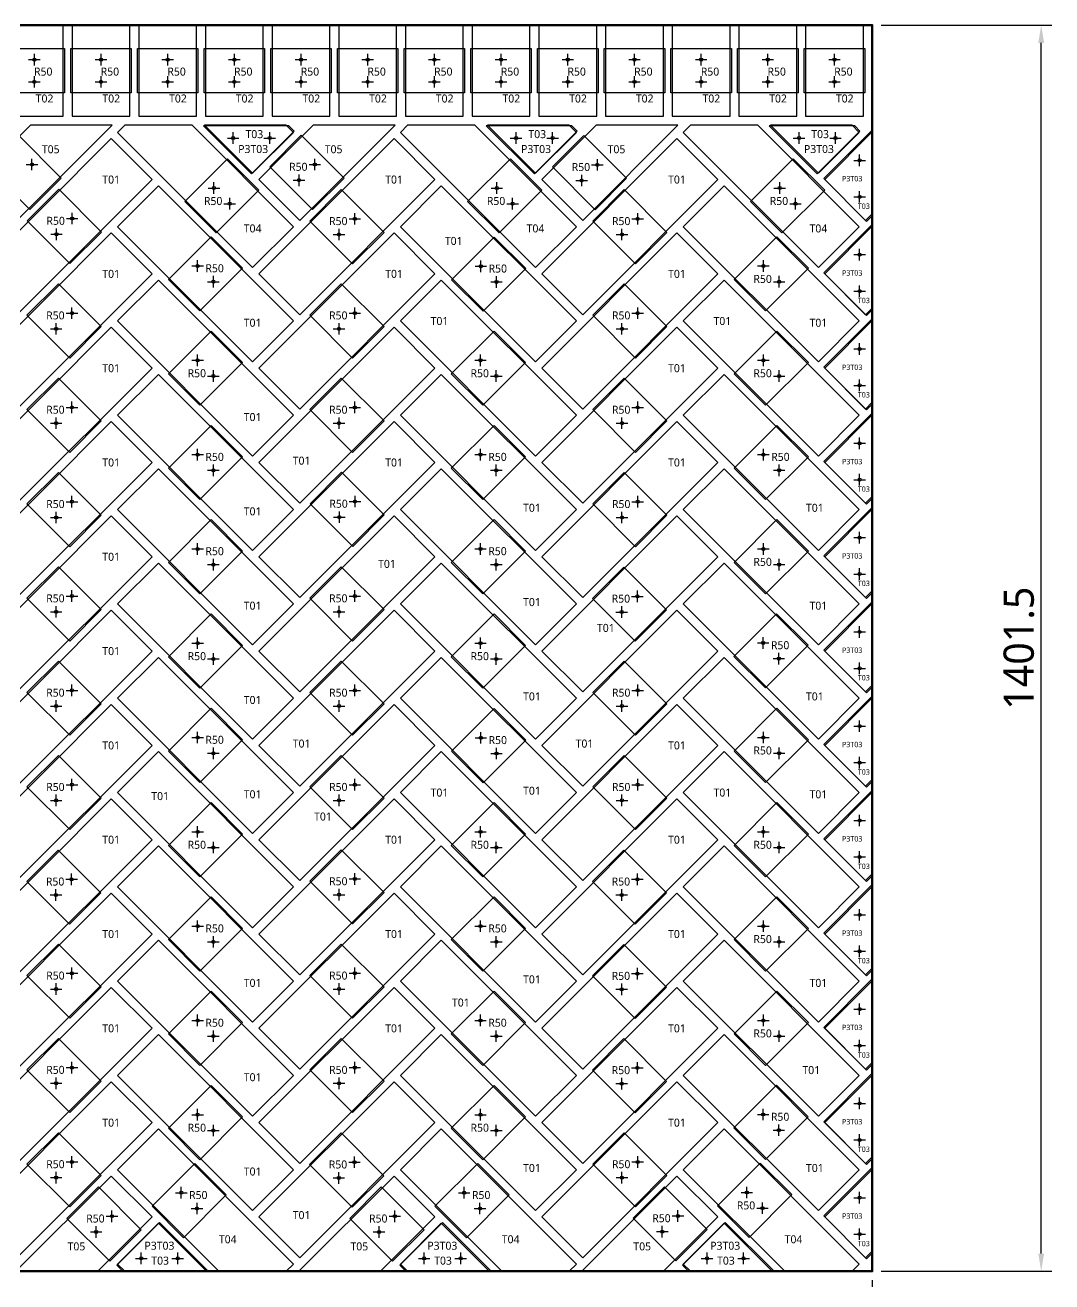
# Model space of a CAD drawing. Header units: millimetres. Extents: x -190 to 7814, y -8114 to 208.
# Drawn here: x 5692 to 6847, y -2967 to -1554 of the extents above; entities that cross this region are included whole.
import ezdxf
from ezdxf.enums import TextEntityAlignment as Align

# ---------------------------------------------------------------- set-up
doc = ezdxf.new("R2010")
doc.units = ezdxf.units.MM
for name, color, linetype in [('BOARD', 7, 'Continuous'), ('DIM', 8, 'Continuous'), ('P3_CLIP_PK_3T03', 34, 'Continuous'), ('P3_CLIP_R50', 3, 'Continuous'), ('P3_HOLE', 1, 'Continuous'), ('P3_SLIP', 7, 'Continuous'), ('P3_TXT_B', 7, 'Continuous')]:
    doc.layers.add(name, color=color, linetype=linetype)
doc.styles.add('CN', font='msyh.ttc')
doc.dimstyles.new('MM', dxfattribs={"dimtxt": 34, "dimasz": 20, "dimexe": 12, "dimexo": 10, "dimgap": 8, "dimtad": 1, "dimdec": 1, "dimdsep": 46, "dimtxsty": 'CN', "dimcen": 2.5, "dimazin": 3, "dimtfac": 1, "dimtmove": 0, "dimatfit": 3})

msp = doc.modelspace()

# ---------------------------------------------------------------- linework, layer by layer
at = {"layer": 'BOARD', "lineweight": 50}
msp.add_lwpolyline([(5145, -2955.5), (6645, -2955.5), (6645, -1554), (5145, -1554)], close=True, dxfattribs=at)
at = {"layer": 'P3_CLIP_PK_3T03'}
for points in [[(5988.79, -1667.28), (5892.63, -1667.28), (5946.69, -1721.34), (5994.77, -1673.26)], [(6306.99, -1667.28), (6210.83, -1667.28), (6264.89, -1721.34), (6312.97, -1673.26)], [(6625.19, -1667.28), (6529.03, -1667.28), (6583.09, -1721.34), (6631.17, -1673.26)], [(6644.5, -1768.68), (6644.5, -1672.52), (6590.44, -1726.58), (6638.52, -1774.66)], [(6644.5, -1874.74), (6644.5, -1778.58), (6590.44, -1832.64), (6638.52, -1880.72)], [(6644.5, -1980.81), (6644.5, -1884.65), (6590.44, -1938.71), (6638.52, -1986.79)], [(6644.5, -2086.88), (6644.5, -1990.72), (6590.44, -2044.78), (6638.52, -2092.86)], [(6644.5, -2192.94), (6644.5, -2096.78), (6590.44, -2150.84), (6638.52, -2198.92)], [(6644.5, -2299.01), (6644.5, -2202.85), (6590.44, -2256.91), (6638.52, -2304.99)], [(6644.5, -2405.07), (6644.5, -2308.91), (6590.44, -2362.97), (6638.52, -2411.05)], [(6644.5, -2511.14), (6644.5, -2414.98), (6590.44, -2469.04), (6638.52, -2517.12)], [(6644.5, -2617.21), (6644.5, -2521.05), (6590.44, -2575.11), (6638.52, -2623.19)], [(6644.5, -2723.27), (6644.5, -2627.11), (6590.44, -2681.17), (6638.52, -2729.25)], [(6644.5, -2829.34), (6644.5, -2733.18), (6590.44, -2787.24), (6638.52, -2835.32)], [(6644.5, -2935.41), (6644.5, -2839.24), (6590.44, -2893.3), (6638.52, -2941.39)], [(5801.21, -2954.72), (5897.37, -2954.72), (5843.31, -2900.66), (5795.23, -2948.74)], [(6119.41, -2954.72), (6215.57, -2954.72), (6161.51, -2900.66), (6113.43, -2948.74)], [(6437.6, -2954.72), (6533.77, -2954.71), (6479.7, -2900.66), (6431.62, -2948.74)]]:
    msp.add_lwpolyline(points, close=True, dxfattribs=at)
at = {"layer": 'P3_CLIP_R50'}
for points in [[(5668.5, -1630.25), (5668.5, -1580.25), (5736.5, -1580.25), (5736.5, -1630.25)], [(5743.5, -1630.25), (5743.5, -1580.25), (5811.5, -1580.25), (5811.5, -1630.25)], [(5818.5, -1630.25), (5818.5, -1580.25), (5886.5, -1580.25), (5886.5, -1630.25)], [(5893.5, -1630.25), (5893.5, -1580.25), (5961.5, -1580.25), (5961.5, -1630.25)], [(5968.5, -1630.25), (5968.5, -1580.25), (6036.5, -1580.25), (6036.5, -1630.25)], [(6043.5, -1630.25), (6043.5, -1580.25), (6111.5, -1580.25), (6111.5, -1630.25)], [(6118.5, -1630.25), (6118.5, -1580.25), (6186.5, -1580.25), (6186.5, -1630.25)], [(6193.5, -1630.25), (6193.5, -1580.25), (6261.5, -1580.25), (6261.5, -1630.25)], [(6268.5, -1630.25), (6268.5, -1580.25), (6336.5, -1580.25), (6336.5, -1630.25)], [(6343.5, -1630.25), (6343.5, -1580.25), (6411.5, -1580.25), (6411.5, -1630.25)], [(6418.5, -1630.25), (6418.5, -1580.25), (6486.5, -1580.25), (6486.5, -1630.25)], [(6493.5, -1630.25), (6493.5, -1580.25), (6561.5, -1580.25), (6561.5, -1630.25)], [(6568.5, -1630.25), (6568.5, -1580.25), (6636.5, -1580.25), (6636.5, -1630.25)], [(5732.65, -1725.94), (5697.29, -1761.3), (5649.21, -1713.22), (5684.56, -1677.86)], [(6050.84, -1725.94), (6015.49, -1761.3), (5967.41, -1713.22), (6002.76, -1677.86)], [(6368.72, -1726.26), (6333.37, -1761.61), (6285.29, -1713.53), (6320.64, -1678.18)], [(5955.09, -1739.64), (5919.73, -1704.29), (5871.65, -1752.37), (5907.01, -1787.73)], [(6273.29, -1739.64), (6237.93, -1704.29), (6189.85, -1752.37), (6225.2, -1787.73)], [(6591.49, -1739.64), (6556.13, -1704.29), (6508.05, -1752.37), (6543.4, -1787.73)], [(5777.94, -1786.72), (5742.58, -1822.07), (5694.5, -1773.99), (5729.85, -1738.63)], [(6095.82, -1787.03), (6060.46, -1822.39), (6012.38, -1774.3), (6047.73, -1738.95)], [(6414.01, -1787.03), (6378.66, -1822.39), (6330.58, -1774.3), (6365.93, -1738.95)], [(5936.72, -1827.34), (5901.36, -1791.98), (5853.28, -1840.07), (5888.64, -1875.42)], [(6255.23, -1827.66), (6219.88, -1792.3), (6171.79, -1840.38), (6207.15, -1875.74)], [(6573.11, -1827.34), (6537.76, -1791.99), (6489.68, -1840.07), (6525.03, -1875.42)], [(5777.62, -1893.1), (5742.27, -1928.46), (5694.18, -1880.37), (5729.54, -1845.02)], [(6095.82, -1893.1), (6060.46, -1928.45), (6012.38, -1880.37), (6047.73, -1845.02)], [(6414.01, -1893.1), (6378.66, -1928.45), (6330.58, -1880.37), (6365.93, -1845.02)], [(5936.72, -1933.4), (5901.36, -1898.05), (5853.28, -1946.13), (5888.64, -1981.49)], [(6254.92, -1933.4), (6219.56, -1898.05), (6171.48, -1946.13), (6206.83, -1981.49)], [(6573.12, -1933.4), (6537.76, -1898.05), (6489.68, -1946.13), (6525.03, -1981.49)], [(5777.62, -1999.17), (5742.27, -2034.52), (5694.18, -1986.44), (5729.54, -1951.08)], [(6095.82, -1999.17), (6060.46, -2034.52), (6012.38, -1986.44), (6047.73, -1951.08)], [(6414.02, -1999.17), (6378.66, -2034.52), (6330.58, -1986.44), (6365.93, -1951.08)], [(5936.72, -2039.47), (5901.36, -2004.12), (5853.28, -2052.2), (5888.64, -2087.55)], [(6254.92, -2039.47), (6219.56, -2004.12), (6171.48, -2052.2), (6206.83, -2087.55)], [(6573.11, -2039.47), (6537.76, -2004.12), (6489.68, -2052.2), (6525.03, -2087.55)], [(5777.62, -2105.23), (5742.26, -2140.59), (5694.18, -2092.5), (5729.54, -2057.15)], [(6096.13, -2104.91), (6060.78, -2140.27), (6012.69, -2092.19), (6048.05, -2056.83)], [(6414.01, -2105.23), (6378.66, -2140.58), (6330.58, -2092.5), (6365.93, -2057.15)], [(5936.72, -2145.54), (5901.36, -2110.18), (5853.28, -2158.27), (5888.64, -2193.62)], [(6254.92, -2145.54), (6219.56, -2110.18), (6171.48, -2158.27), (6206.83, -2193.62)], [(6573.11, -2145.54), (6537.76, -2110.18), (6489.68, -2158.27), (6525.03, -2193.62)], [(5777.62, -2211.3), (5742.27, -2246.65), (5694.18, -2198.57), (5729.54, -2163.22)], [(6095.82, -2211.3), (6060.46, -2246.65), (6012.38, -2198.57), (6047.73, -2163.21)], [(6413.7, -2211.61), (6378.34, -2246.97), (6330.26, -2198.89), (6365.62, -2163.53)], [(5936.72, -2251.6), (5901.36, -2216.25), (5853.28, -2264.33), (5888.64, -2299.69)], [(6254.92, -2251.6), (6219.56, -2216.25), (6171.48, -2264.33), (6206.83, -2299.69)], [(6572.8, -2251.29), (6537.44, -2215.93), (6489.36, -2264.01), (6524.72, -2299.37)], [(5777.62, -2317.36), (5742.27, -2352.72), (5694.18, -2304.64), (5729.54, -2269.28)], [(6095.82, -2317.36), (6060.46, -2352.72), (6012.38, -2304.64), (6047.73, -2269.28)], [(6414.02, -2317.36), (6378.66, -2352.72), (6330.58, -2304.64), (6365.93, -2269.28)], [(5936.72, -2357.67), (5901.36, -2322.31), (5853.28, -2370.4), (5888.64, -2405.75)], [(6255.23, -2357.99), (6219.88, -2322.63), (6171.79, -2370.71), (6207.15, -2406.07)], [(6573.11, -2357.67), (6537.76, -2322.32), (6489.68, -2370.4), (6525.03, -2405.75)], [(5777.62, -2423.43), (5742.27, -2458.79), (5694.18, -2410.7), (5729.54, -2375.35)], [(6095.82, -2423.43), (6060.46, -2458.78), (6012.38, -2410.7), (6047.73, -2375.35)], [(6414.01, -2423.43), (6378.66, -2458.78), (6330.58, -2410.7), (6365.93, -2375.35)], [(5936.72, -2463.73), (5901.36, -2428.38), (5853.28, -2476.46), (5888.64, -2511.82)], [(6254.92, -2463.73), (6219.56, -2428.38), (6171.48, -2476.46), (6206.83, -2511.82)], [(6573.12, -2463.73), (6537.76, -2428.38), (6489.68, -2476.46), (6525.03, -2511.82)], [(5777.31, -2529.81), (5741.95, -2565.17), (5693.87, -2517.09), (5729.22, -2481.73)], [(6095.82, -2529.5), (6060.46, -2564.85), (6012.38, -2516.77), (6047.74, -2481.41)], [(6413.7, -2529.81), (6378.34, -2565.17), (6330.26, -2517.09), (6365.62, -2481.73)], [(5936.72, -2569.8), (5901.36, -2534.45), (5853.28, -2582.53), (5888.64, -2617.88)], [(6254.92, -2569.8), (6219.56, -2534.45), (6171.48, -2582.53), (6206.83, -2617.88)], [(6573.11, -2569.8), (6537.76, -2534.45), (6489.68, -2582.53), (6525.03, -2617.88)], [(5777.62, -2635.56), (5742.27, -2670.92), (5694.18, -2622.83), (5729.54, -2587.48)], [(6095.82, -2635.56), (6060.46, -2670.92), (6012.38, -2622.83), (6047.73, -2587.48)], [(6413.7, -2635.88), (6378.34, -2671.23), (6330.26, -2623.15), (6365.62, -2587.79)], [(5936.72, -2675.87), (5901.36, -2640.51), (5853.28, -2688.6), (5888.64, -2723.95)], [(6254.92, -2675.87), (6219.56, -2640.51), (6171.48, -2688.6), (6206.83, -2723.95)], [(6573.11, -2675.87), (6537.76, -2640.51), (6489.68, -2688.6), (6525.03, -2723.95)], [(5777.62, -2741.63), (5742.27, -2776.98), (5694.18, -2728.9), (5729.54, -2693.55)], [(6095.82, -2741.63), (6060.46, -2776.98), (6012.38, -2728.9), (6047.73, -2693.54)], [(6413.7, -2741.94), (6378.34, -2777.3), (6330.26, -2729.22), (6365.62, -2693.86)], [(5936.72, -2781.93), (5901.36, -2746.58), (5853.28, -2794.66), (5888.64, -2830.02)], [(6254.92, -2781.93), (6219.56, -2746.58), (6171.48, -2794.66), (6206.83, -2830.02)], [(6572.8, -2781.62), (6537.44, -2746.26), (6489.36, -2794.34), (6524.72, -2829.7)], [(5777.62, -2847.7), (5742.27, -2883.05), (5694.18, -2834.97), (5729.54, -2799.61)], [(6095.5, -2848.01), (6060.15, -2883.37), (6012.06, -2835.28), (6047.42, -2799.93)], [(6414.02, -2847.69), (6378.66, -2883.05), (6330.58, -2834.97), (6365.93, -2799.61)], [(5918.35, -2869.63), (5882.99, -2834.27), (5834.91, -2882.36), (5870.27, -2917.71)], [(6236.55, -2869.63), (6201.19, -2834.27), (6153.11, -2882.36), (6188.46, -2917.71)], [(6554.43, -2869.31), (6519.07, -2833.96), (6470.99, -2882.04), (6506.34, -2917.4)], [(5822.59, -2908.78), (5787.24, -2944.14), (5739.16, -2896.06), (5774.51, -2860.7)], [(6140.79, -2908.78), (6105.44, -2944.14), (6057.35, -2896.06), (6092.71, -2860.7)], [(6459.31, -2908.47), (6423.95, -2943.82), (6375.87, -2895.74), (6411.22, -2860.38)]]:
    msp.add_lwpolyline(points, close=True, dxfattribs=at)
at = {"layer": 'P3_HOLE'}
for p, q in [((5696, -1592.75), (5709, -1592.75)), ((5702.5, -1599.25), (5702.5, -1586.25)), ((5771, -1592.75), (5784, -1592.75)), ((5777.5, -1599.25), (5777.5, -1586.25)), ((5846, -1592.75), (5859, -1592.75)), ((5852.5, -1599.25), (5852.5, -1586.25)), ((5921, -1592.75), (5934, -1592.75)), ((5927.5, -1599.25), (5927.5, -1586.25)), ((5996, -1592.75), (6009, -1592.75)), ((6002.5, -1599.25), (6002.5, -1586.25)), ((6071, -1592.75), (6084, -1592.75)), ((6077.5, -1599.25), (6077.5, -1586.25)), ((6146, -1592.75), (6159, -1592.75)), ((6152.5, -1599.25), (6152.5, -1586.25)), ((6221, -1592.75), (6234, -1592.75)), ((6227.5, -1599.25), (6227.5, -1586.25)), ((6296, -1592.75), (6309, -1592.75)), ((6302.5, -1599.25), (6302.5, -1586.25)), ((6371, -1592.75), (6384, -1592.75)), ((6377.5, -1599.25), (6377.5, -1586.25)), ((6446, -1592.75), (6459, -1592.75)), ((6452.5, -1599.25), (6452.5, -1586.25)), ((6521, -1592.75), (6534, -1592.75)), ((6527.5, -1599.25), (6527.5, -1586.25)), ((6596, -1592.75), (6609, -1592.75)), ((6602.5, -1599.25), (6602.5, -1586.25)), ((5702.5, -1624.25), (5702.5, -1611.25)), ((5777.5, -1624.25), (5777.5, -1611.25)), ((5852.5, -1624.25), (5852.5, -1611.25)), ((5927.5, -1624.25), (5927.5, -1611.25)), ((6002.5, -1624.25), (6002.5, -1611.25)), ((6077.5, -1624.25), (6077.5, -1611.25)), ((6152.5, -1624.25), (6152.5, -1611.25)), ((6227.5, -1624.25), (6227.5, -1611.25)), ((6302.5, -1624.25), (6302.5, -1611.25)), ((6377.5, -1624.25), (6377.5, -1611.25)), ((6452.5, -1624.25), (6452.5, -1611.25)), ((6527.5, -1624.25), (6527.5, -1611.25)), ((6602.5, -1624.25), (6602.5, -1611.25)), ((5696, -1617.75), (5709, -1617.75)), ((5771, -1617.75), (5784, -1617.75)), ((5846, -1617.75), (5859, -1617.75)), ((5921, -1617.75), (5934, -1617.75)), ((5996, -1617.75), (6009, -1617.75)), ((6071, -1617.75), (6084, -1617.75)), ((6146, -1617.75), (6159, -1617.75)), ((6221, -1617.75), (6234, -1617.75)), ((6296, -1617.75), (6309, -1617.75)), ((6371, -1617.75), (6384, -1617.75)), ((6446, -1617.75), (6459, -1617.75)), ((6521, -1617.75), (6534, -1617.75)), ((6596, -1617.75), (6609, -1617.75)), ((5919.68, -1681.03), (5932.68, -1681.03)), ((5926.18, -1687.53), (5926.18, -1674.53)), ((5960.69, -1681.03), (5973.69, -1681.03)), ((5967.19, -1687.53), (5967.19, -1674.53)), ((6237.88, -1681.03), (6250.88, -1681.03)), ((6244.38, -1687.53), (6244.38, -1674.53)), ((6278.89, -1681.03), (6291.89, -1681.03)), ((6285.39, -1687.53), (6285.39, -1674.53)), ((6556.08, -1681.03), (6569.08, -1681.03)), ((6562.58, -1687.53), (6562.58, -1674.53)), ((6597.09, -1681.03), (6610.09, -1681.03)), ((6603.59, -1687.53), (6603.59, -1674.53)), ((5699.77, -1717.24), (5699.77, -1704.24)), ((6017.97, -1717.24), (6017.97, -1704.24)), ((6335.84, -1717.56), (6335.84, -1704.56)), ((6624.25, -1706.07), (6637.25, -1706.07)), ((6630.75, -1712.57), (6630.75, -1699.57)), ((5693.27, -1710.74), (5706.27, -1710.74)), ((6000.28, -1734.92), (6000.28, -1721.92)), ((6011.47, -1710.74), (6024.47, -1710.74)), ((6318.17, -1735.23), (6318.17, -1722.23)), ((6329.34, -1711.06), (6342.34, -1711.06)), ((5898.03, -1737.17), (5911.03, -1737.17)), ((5904.53, -1743.67), (5904.53, -1730.67)), ((5993.78, -1728.42), (6006.78, -1728.42)), ((6216.23, -1737.17), (6229.23, -1737.17)), ((6222.73, -1743.67), (6222.73, -1730.67)), ((6311.67, -1728.73), (6324.67, -1728.73)), ((6534.43, -1737.17), (6547.43, -1737.17)), ((6540.93, -1743.67), (6540.93, -1730.67)), ((5922.21, -1761.35), (5922.21, -1748.35)), ((6240.41, -1761.35), (6240.41, -1748.35)), ((6558.61, -1761.35), (6558.61, -1748.35)), ((6624.25, -1747.08), (6637.25, -1747.08)), ((6630.75, -1753.58), (6630.75, -1740.58)), ((5745.06, -1778.01), (5745.06, -1765.01)), ((5915.71, -1754.85), (5928.71, -1754.85)), ((6062.94, -1778.33), (6062.94, -1765.33)), ((6233.91, -1754.85), (6246.91, -1754.85)), ((6381.14, -1778.33), (6381.14, -1765.33)), ((6552.11, -1754.85), (6565.11, -1754.85)), ((5738.56, -1771.51), (5751.56, -1771.51)), ((6056.44, -1771.83), (6069.44, -1771.83)), ((6374.64, -1771.83), (6387.64, -1771.83)), ((5720.88, -1789.19), (5733.88, -1789.19)), ((5727.38, -1795.69), (5727.38, -1782.69)), ((6038.76, -1789.51), (6051.76, -1789.51)), ((6045.26, -1796.01), (6045.26, -1783.01)), ((6356.95, -1789.5), (6369.95, -1789.5)), ((6363.45, -1796), (6363.45, -1783)), ((6630.75, -1818.63), (6630.75, -1805.63)), ((5886.16, -1831.36), (5886.16, -1818.36)), ((6204.67, -1831.68), (6204.67, -1818.68)), ((6522.56, -1831.37), (6522.56, -1818.37)), ((6624.25, -1812.13), (6637.25, -1812.13)), ((5879.66, -1824.86), (5892.66, -1824.86)), ((5903.84, -1849.04), (5903.84, -1836.04)), ((6198.17, -1825.18), (6211.17, -1825.18)), ((6222.35, -1849.36), (6222.35, -1836.36)), ((6516.06, -1824.87), (6529.06, -1824.87)), ((6540.23, -1849.04), (6540.23, -1836.04)), ((5897.34, -1842.54), (5910.34, -1842.54)), ((6215.85, -1842.86), (6228.85, -1842.86)), ((6533.73, -1842.54), (6546.73, -1842.54)), ((6630.75, -1859.64), (6630.75, -1846.64)), ((6624.25, -1853.14), (6637.25, -1853.14)), ((5738.24, -1877.9), (5751.24, -1877.9)), ((5744.74, -1884.4), (5744.74, -1871.4)), ((6056.43, -1877.89), (6069.43, -1877.89)), ((6062.93, -1884.39), (6062.93, -1871.39)), ((6374.63, -1877.9), (6387.63, -1877.9)), ((6381.13, -1884.4), (6381.13, -1871.4)), ((5727.06, -1902.08), (5727.06, -1889.08)), ((6045.26, -1902.08), (6045.26, -1889.08)), ((6363.46, -1902.07), (6363.46, -1889.07)), ((5720.56, -1895.58), (5733.56, -1895.58)), ((6038.76, -1895.58), (6051.76, -1895.58)), ((6356.96, -1895.57), (6369.96, -1895.57)), ((6624.25, -1918.2), (6637.25, -1918.2)), ((6630.75, -1924.7), (6630.75, -1911.7)), ((5879.66, -1930.93), (5892.66, -1930.93)), ((5886.16, -1937.43), (5886.16, -1924.43)), ((6197.86, -1930.93), (6210.86, -1930.93)), ((6204.36, -1937.43), (6204.36, -1924.43)), ((6516.06, -1930.93), (6529.06, -1930.93)), ((6522.56, -1937.43), (6522.56, -1924.43)), ((5897.34, -1948.61), (5910.34, -1948.61)), ((5903.84, -1955.11), (5903.84, -1942.11)), ((6215.54, -1948.61), (6228.54, -1948.61)), ((6222.04, -1955.11), (6222.04, -1942.11)), ((6533.74, -1948.61), (6546.74, -1948.61)), ((6540.24, -1955.11), (6540.24, -1942.11)), ((6624.25, -1959.21), (6637.25, -1959.21)), ((6630.75, -1965.71), (6630.75, -1952.71)), ((5744.74, -1990.46), (5744.74, -1977.46)), ((6062.94, -1990.46), (6062.94, -1977.46)), ((6381.14, -1990.46), (6381.14, -1977.46)), ((5738.24, -1983.96), (5751.24, -1983.96)), ((6056.44, -1983.96), (6069.44, -1983.96)), ((6374.64, -1983.96), (6387.64, -1983.96)), ((5720.56, -2001.64), (5733.56, -2001.64)), ((5727.06, -2008.14), (5727.06, -1995.14)), ((6038.76, -2001.64), (6051.76, -2001.64)), ((6045.26, -2008.14), (6045.26, -1995.14)), ((6356.96, -2001.64), (6369.96, -2001.64)), ((6363.46, -2008.14), (6363.46, -1995.14)), ((6630.75, -2030.77), (6630.75, -2017.77)), ((5886.16, -2043.5), (5886.16, -2030.5)), ((6204.36, -2043.5), (6204.36, -2030.5)), ((6522.56, -2043.5), (6522.56, -2030.5)), ((6624.25, -2024.27), (6637.25, -2024.27)), ((5879.66, -2037), (5892.66, -2037)), ((5903.84, -2061.17), (5903.84, -2048.17)), ((6197.86, -2037), (6210.86, -2037)), ((6222.04, -2061.17), (6222.04, -2048.17)), ((6516.06, -2037), (6529.06, -2037)), ((6540.23, -2061.17), (6540.23, -2048.17)), ((5897.34, -2054.67), (5910.34, -2054.67)), ((6215.54, -2054.67), (6228.54, -2054.67)), ((6533.73, -2054.67), (6546.73, -2054.67)), ((6630.75, -2071.78), (6630.75, -2058.78)), ((6624.25, -2065.28), (6637.25, -2065.28)), ((5738.24, -2090.03), (5751.24, -2090.03)), ((5744.74, -2096.53), (5744.74, -2083.53)), ((6056.75, -2089.71), (6069.75, -2089.71)), ((6063.25, -2096.21), (6063.25, -2083.21)), ((6374.63, -2090.03), (6387.63, -2090.03)), ((6381.13, -2096.53), (6381.13, -2083.53)), ((5727.06, -2114.21), (5727.06, -2101.21)), ((6045.57, -2113.89), (6045.57, -2100.89)), ((6363.46, -2114.2), (6363.46, -2101.2)), ((5720.56, -2107.71), (5733.56, -2107.71)), ((6039.07, -2107.39), (6052.07, -2107.39)), ((6356.96, -2107.7), (6369.96, -2107.7)), ((6624.25, -2130.33), (6637.25, -2130.33)), ((6630.75, -2136.83), (6630.75, -2123.83)), ((5879.66, -2143.06), (5892.66, -2143.06)), ((5886.16, -2149.56), (5886.16, -2136.56)), ((6197.86, -2143.06), (6210.86, -2143.06)), ((6204.36, -2149.56), (6204.36, -2136.56)), ((6516.06, -2143.06), (6529.06, -2143.06)), ((6522.56, -2149.56), (6522.56, -2136.56)), ((5897.34, -2160.74), (5910.34, -2160.74)), ((5903.84, -2167.24), (5903.84, -2154.24)), ((6215.54, -2160.74), (6228.54, -2160.74)), ((6222.04, -2167.24), (6222.04, -2154.24)), ((6533.73, -2160.74), (6546.73, -2160.74)), ((6540.23, -2167.24), (6540.23, -2154.24)), ((6624.25, -2171.34), (6637.25, -2171.34)), ((6630.75, -2177.84), (6630.75, -2164.84)), ((5744.74, -2202.59), (5744.74, -2189.59)), ((6062.94, -2202.59), (6062.94, -2189.59)), ((6380.82, -2202.91), (6380.82, -2189.91)), ((5738.24, -2196.09), (5751.24, -2196.09)), ((6056.44, -2196.09), (6069.44, -2196.09)), ((6374.32, -2196.41), (6387.32, -2196.41)), ((5720.57, -2213.78), (5733.57, -2213.78)), ((5727.07, -2220.28), (5727.07, -2207.28)), ((6038.76, -2213.77), (6051.76, -2213.77)), ((6045.26, -2220.27), (6045.26, -2207.27)), ((6356.64, -2214.09), (6369.64, -2214.09)), ((6363.14, -2220.59), (6363.14, -2207.59)), ((6630.75, -2242.9), (6630.75, -2229.9)), ((5886.16, -2255.63), (5886.16, -2242.63)), ((6204.36, -2255.63), (6204.36, -2242.63)), ((6522.24, -2255.31), (6522.24, -2242.31)), ((6624.25, -2236.4), (6637.25, -2236.4)), ((5879.66, -2249.13), (5892.66, -2249.13)), ((5903.84, -2273.31), (5903.84, -2260.31)), ((6197.86, -2249.13), (6210.86, -2249.13)), ((6222.04, -2273.31), (6222.04, -2260.31)), ((6515.74, -2248.81), (6528.74, -2248.81)), ((6539.92, -2272.99), (6539.92, -2259.99)), ((5897.34, -2266.81), (5910.34, -2266.81)), ((6215.54, -2266.81), (6228.54, -2266.81)), ((6533.42, -2266.49), (6546.42, -2266.49)), ((6630.75, -2283.91), (6630.75, -2270.91)), ((6624.25, -2277.41), (6637.25, -2277.41)), ((5738.24, -2302.16), (5751.24, -2302.16)), ((5744.74, -2308.66), (5744.74, -2295.66)), ((6056.44, -2302.16), (6069.44, -2302.16)), ((6062.94, -2308.66), (6062.94, -2295.66)), ((6374.64, -2302.16), (6387.64, -2302.16)), ((6381.14, -2308.66), (6381.14, -2295.66)), ((5727.06, -2326.34), (5727.06, -2313.34)), ((6045.26, -2326.34), (6045.26, -2313.34)), ((6363.46, -2326.34), (6363.46, -2313.34)), ((5720.56, -2319.84), (5733.56, -2319.84)), ((6038.76, -2319.84), (6051.76, -2319.84)), ((6356.96, -2319.84), (6369.96, -2319.84)), ((6624.25, -2342.46), (6637.25, -2342.46)), ((6630.75, -2348.96), (6630.75, -2335.96)), ((5879.66, -2355.19), (5892.66, -2355.19)), ((5886.16, -2361.69), (5886.16, -2348.69)), ((6198.17, -2355.51), (6211.17, -2355.51)), ((6204.67, -2362.01), (6204.67, -2349.01)), ((6516.06, -2355.2), (6529.06, -2355.2)), ((6522.56, -2361.7), (6522.56, -2348.7)), ((5897.34, -2372.87), (5910.34, -2372.87)), ((5903.84, -2379.37), (5903.84, -2366.37)), ((6215.85, -2373.19), (6228.85, -2373.19)), ((6222.35, -2379.69), (6222.35, -2366.69)), ((6533.73, -2372.87), (6546.73, -2372.87)), ((6540.23, -2379.37), (6540.23, -2366.37)), ((6624.25, -2383.47), (6637.25, -2383.47)), ((6630.75, -2389.97), (6630.75, -2376.97)), ((5744.74, -2414.73), (5744.74, -2401.73)), ((6062.93, -2414.72), (6062.93, -2401.72)), ((6381.13, -2414.73), (6381.13, -2401.73)), ((5738.24, -2408.23), (5751.24, -2408.23)), ((6056.43, -2408.22), (6069.43, -2408.22)), ((6374.63, -2408.23), (6387.63, -2408.23)), ((5720.56, -2425.91), (5733.56, -2425.91)), ((5727.06, -2432.41), (5727.06, -2419.41)), ((6038.76, -2425.91), (6051.76, -2425.91)), ((6045.26, -2432.41), (6045.26, -2419.41)), ((6356.96, -2425.9), (6369.96, -2425.9)), ((6363.46, -2432.4), (6363.46, -2419.4)), ((6630.75, -2455.03), (6630.75, -2442.03)), ((5886.16, -2467.76), (5886.16, -2454.76)), ((6204.36, -2467.76), (6204.36, -2454.76)), ((6522.56, -2467.76), (6522.56, -2454.76)), ((6624.25, -2448.53), (6637.25, -2448.53)), ((5879.66, -2461.26), (5892.66, -2461.26)), ((5903.84, -2485.44), (5903.84, -2472.44)), ((6197.86, -2461.26), (6210.86, -2461.26)), ((6222.04, -2485.44), (6222.04, -2472.44)), ((6516.06, -2461.26), (6529.06, -2461.26)), ((6540.24, -2485.44), (6540.24, -2472.44)), ((5897.34, -2478.94), (5910.34, -2478.94)), ((6215.54, -2478.94), (6228.54, -2478.94)), ((6533.74, -2478.94), (6546.74, -2478.94)), ((6630.75, -2496.04), (6630.75, -2483.04)), ((6624.25, -2489.54), (6637.25, -2489.54)), ((5737.93, -2514.61), (5750.93, -2514.61)), ((5744.43, -2521.11), (5744.43, -2508.11)), ((6056.44, -2514.29), (6069.44, -2514.29)), ((6062.94, -2520.79), (6062.94, -2507.79)), ((6374.32, -2514.61), (6387.32, -2514.61)), ((6380.82, -2521.11), (6380.82, -2508.11)), ((5726.75, -2538.79), (5726.75, -2525.79)), ((6045.26, -2538.47), (6045.26, -2525.47)), ((6363.14, -2538.79), (6363.14, -2525.79)), ((5720.25, -2532.29), (5733.25, -2532.29)), ((6038.76, -2531.97), (6051.76, -2531.97)), ((6356.64, -2532.29), (6369.64, -2532.29)), ((6624.25, -2554.6), (6637.25, -2554.6)), ((6630.75, -2561.1), (6630.75, -2548.1)), ((5879.66, -2567.33), (5892.66, -2567.33)), ((5886.16, -2573.83), (5886.16, -2560.83)), ((6197.86, -2567.33), (6210.86, -2567.33)), ((6204.36, -2573.83), (6204.36, -2560.83)), ((6516.06, -2567.33), (6529.06, -2567.33)), ((6522.56, -2573.83), (6522.56, -2560.83)), ((5897.34, -2585), (5910.34, -2585)), ((5903.84, -2591.5), (5903.84, -2578.5)), ((6215.54, -2585), (6228.54, -2585)), ((6222.04, -2591.5), (6222.04, -2578.5)), ((6533.73, -2585), (6546.73, -2585)), ((6540.23, -2591.5), (6540.23, -2578.5)), ((6624.25, -2595.61), (6637.25, -2595.61)), ((6630.75, -2602.11), (6630.75, -2589.11)), ((5744.74, -2626.86), (5744.74, -2613.86)), ((6062.94, -2626.86), (6062.94, -2613.86)), ((6380.82, -2627.17), (6380.82, -2614.17)), ((5738.24, -2620.36), (5751.24, -2620.36)), ((6056.44, -2620.36), (6069.44, -2620.36)), ((6374.32, -2620.67), (6387.32, -2620.67)), ((5720.56, -2638.04), (5733.56, -2638.04)), ((5727.06, -2644.54), (5727.06, -2631.54)), ((6038.76, -2638.04), (6051.76, -2638.04)), ((6045.26, -2644.54), (6045.26, -2631.54)), ((6356.64, -2638.35), (6369.64, -2638.35)), ((6363.14, -2644.85), (6363.14, -2631.85)), ((6630.75, -2667.16), (6630.75, -2654.16)), ((5886.16, -2679.89), (5886.16, -2666.89)), ((6204.36, -2679.89), (6204.36, -2666.89)), ((6522.56, -2679.89), (6522.56, -2666.89)), ((6624.25, -2660.66), (6637.25, -2660.66)), ((5879.66, -2673.39), (5892.66, -2673.39)), ((5903.84, -2697.57), (5903.84, -2684.57)), ((6197.86, -2673.39), (6210.86, -2673.39)), ((6222.04, -2697.57), (6222.04, -2684.57)), ((6516.06, -2673.39), (6529.06, -2673.39)), ((6540.23, -2697.57), (6540.23, -2684.57)), ((5897.34, -2691.07), (5910.34, -2691.07)), ((6215.54, -2691.07), (6228.54, -2691.07)), ((6533.73, -2691.07), (6546.73, -2691.07)), ((6630.75, -2708.17), (6630.75, -2695.17)), ((6624.25, -2701.67), (6637.25, -2701.67)), ((5738.24, -2726.42), (5751.24, -2726.42)), ((5744.74, -2732.92), (5744.74, -2719.92)), ((6056.44, -2726.42), (6069.44, -2726.42)), ((6062.94, -2732.92), (6062.94, -2719.92)), ((6374.32, -2726.74), (6387.32, -2726.74)), ((6380.82, -2733.24), (6380.82, -2720.24)), ((5727.07, -2750.61), (5727.07, -2737.61)), ((6045.26, -2750.6), (6045.26, -2737.6)), ((6363.14, -2750.92), (6363.14, -2737.92)), ((5720.57, -2744.11), (5733.57, -2744.11)), ((6038.76, -2744.1), (6051.76, -2744.1)), ((6356.64, -2744.42), (6369.64, -2744.42)), ((6624.25, -2766.73), (6637.25, -2766.73)), ((6630.75, -2773.23), (6630.75, -2760.23)), ((5879.66, -2779.46), (5892.66, -2779.46)), ((5886.16, -2785.96), (5886.16, -2772.96)), ((6197.86, -2779.46), (6210.86, -2779.46)), ((6204.36, -2785.96), (6204.36, -2772.96)), ((6515.74, -2779.14), (6528.74, -2779.14)), ((6522.24, -2785.64), (6522.24, -2772.64)), ((5897.34, -2797.14), (5910.34, -2797.14)), ((5903.84, -2803.64), (5903.84, -2790.64)), ((6215.54, -2797.14), (6228.54, -2797.14)), ((6222.04, -2803.64), (6222.04, -2790.64)), ((6533.42, -2796.82), (6546.42, -2796.82)), ((6539.92, -2803.32), (6539.92, -2790.32)), ((6624.25, -2807.74), (6637.25, -2807.74)), ((6630.75, -2814.24), (6630.75, -2801.24)), ((5744.74, -2838.99), (5744.74, -2825.99)), ((6062.62, -2839.31), (6062.62, -2826.31)), ((6381.14, -2838.99), (6381.14, -2825.99)), ((5738.24, -2832.49), (5751.24, -2832.49)), ((6056.12, -2832.81), (6069.12, -2832.81)), ((6374.64, -2832.49), (6387.64, -2832.49)), ((5720.56, -2850.17), (5733.56, -2850.17)), ((5727.06, -2856.67), (5727.06, -2843.67)), ((6038.44, -2850.49), (6051.44, -2850.49)), ((6044.94, -2856.99), (6044.94, -2843.99)), ((6356.96, -2850.17), (6369.96, -2850.17)), ((6363.46, -2856.67), (6363.46, -2843.67)), ((5861.29, -2867.15), (5874.29, -2867.15)), ((5867.79, -2873.65), (5867.79, -2860.65)), ((6179.49, -2867.15), (6192.49, -2867.15)), ((6185.99, -2873.65), (6185.99, -2860.65)), ((6497.37, -2866.84), (6510.37, -2866.84)), ((6503.87, -2873.34), (6503.87, -2860.34)), ((6630.75, -2879.3), (6630.75, -2866.3)), ((5885.47, -2891.33), (5885.47, -2878.33)), ((6203.67, -2891.33), (6203.67, -2878.33)), ((6521.55, -2891.02), (6521.55, -2878.02)), ((6624.25, -2872.8), (6637.25, -2872.8)), ((5783.22, -2893.58), (5796.22, -2893.58)), ((5789.72, -2900.08), (5789.72, -2887.08)), ((5878.97, -2884.83), (5891.97, -2884.83)), ((6101.41, -2893.58), (6114.41, -2893.58)), ((6107.91, -2900.08), (6107.91, -2887.08)), ((6197.17, -2884.83), (6210.17, -2884.83)), ((6419.93, -2893.26), (6432.93, -2893.26)), ((6426.43, -2899.76), (6426.43, -2886.76)), ((6515.05, -2884.52), (6528.05, -2884.52)), ((5765.53, -2911.26), (5778.53, -2911.26)), ((5772.03, -2917.76), (5772.03, -2904.76)), ((6083.73, -2911.26), (6096.73, -2911.26)), ((6090.23, -2917.76), (6090.23, -2904.76)), ((6402.25, -2910.94), (6415.25, -2910.94)), ((6408.75, -2917.44), (6408.75, -2904.44)), ((6630.74, -2920.31), (6630.74, -2907.31)), ((6624.24, -2913.81), (6637.24, -2913.81)), ((5822.81, -2947.47), (5822.81, -2934.47)), ((5863.82, -2947.47), (5863.82, -2934.47)), ((6141.01, -2947.47), (6141.01, -2934.47)), ((6182.02, -2947.47), (6182.02, -2934.47)), ((6459.2, -2947.46), (6459.2, -2934.46)), ((6500.21, -2947.46), (6500.21, -2934.46)), ((5816.31, -2940.97), (5829.31, -2940.97)), ((5857.32, -2940.97), (5870.32, -2940.97)), ((6134.51, -2940.97), (6147.51, -2940.97)), ((6175.52, -2940.97), (6188.52, -2940.97)), ((6452.7, -2940.96), (6465.7, -2940.96)), ((6493.71, -2940.96), (6506.71, -2940.96))]:
    msp.add_line(p, q, dxfattribs=at)
for centre in [(5702.5, -1592.75), (5777.5, -1592.75), (5852.5, -1592.75), (5927.5, -1592.75), (6002.5, -1592.75), (6077.5, -1592.75), (6152.5, -1592.75), (6227.5, -1592.75), (6302.5, -1592.75), (6377.5, -1592.75), (6452.5, -1592.75), (6527.5, -1592.75), (6602.5, -1592.75), (5702.5, -1617.75), (5777.5, -1617.75), (5852.5, -1617.75), (5927.5, -1617.75), (6002.5, -1617.75), (6077.5, -1617.75), (6152.5, -1617.75), (6227.5, -1617.75), (6302.5, -1617.75), (6377.5, -1617.75), (6452.5, -1617.75), (6527.5, -1617.75), (6602.5, -1617.75), (5926.18, -1681.03), (5967.19, -1681.03), (6244.38, -1681.03), (6285.39, -1681.03), (6562.58, -1681.03), (6603.59, -1681.03), (5699.77, -1710.74), (6017.97, -1710.74), (6335.84, -1711.06), (6630.75, -1706.07), (5904.53, -1737.17), (6000.28, -1728.42), (6222.73, -1737.17), (6318.17, -1728.73), (6540.93, -1737.17), (6630.75, -1747.08), (5922.21, -1754.85), (6240.41, -1754.85), (6558.61, -1754.85), (5745.06, -1771.51), (6062.94, -1771.83), (6381.14, -1771.83), (5727.38, -1789.19), (6045.26, -1789.51), (6363.45, -1789.5), (5886.16, -1824.86), (6522.56, -1824.87), (6630.75, -1812.13), (6204.67, -1825.18), (5903.84, -1842.54), (6222.35, -1842.86), (6540.23, -1842.54), (6630.75, -1853.14), (5744.74, -1877.9), (6062.93, -1877.89), (6381.13, -1877.9), (5727.06, -1895.58), (6045.26, -1895.58), (6363.46, -1895.57), (6630.75, -1918.2), (5886.16, -1930.93), (6204.36, -1930.93), (6522.56, -1930.93), (5903.84, -1948.61), (6222.04, -1948.61), (6540.24, -1948.61), (6630.75, -1959.21), (5744.74, -1983.96), (6062.94, -1983.96), (6381.14, -1983.96), (5727.06, -2001.64), (6045.26, -2001.64), (6363.46, -2001.64), (5886.16, -2037), (6204.36, -2037), (6522.56, -2037), (6630.75, -2024.27), (5903.84, -2054.67), (6222.04, -2054.67), (6540.23, -2054.67), (6630.75, -2065.28), (5744.74, -2090.03), (6063.25, -2089.71), (6381.13, -2090.03), (5727.06, -2107.71), (6045.57, -2107.39), (6363.46, -2107.7), (6630.75, -2130.33), (5886.16, -2143.06), (6204.36, -2143.06), (6522.56, -2143.06), (5903.84, -2160.74), (6222.04, -2160.74), (6540.23, -2160.74), (6630.75, -2171.34), (5744.74, -2196.09), (6062.94, -2196.09), (6380.82, -2196.41), (5727.07, -2213.78), (6045.26, -2213.77), (6363.14, -2214.09), (6522.24, -2248.81), (6630.75, -2236.4), (5886.16, -2249.13), (6204.36, -2249.13), (5903.84, -2266.81), (6222.04, -2266.81), (6539.92, -2266.49), (6630.75, -2277.41), (5744.74, -2302.16), (6062.94, -2302.16), (6381.14, -2302.16), (5727.06, -2319.84), (6045.26, -2319.84), (6363.46, -2319.84), (6630.75, -2342.46), (5886.16, -2355.19), (6204.67, -2355.51), (6522.56, -2355.2), (5903.84, -2372.87), (6222.35, -2373.19), (6540.23, -2372.87), (6630.75, -2383.47), (5744.74, -2408.23), (6062.93, -2408.22), (6381.13, -2408.23), (5727.06, -2425.91), (6045.26, -2425.91), (6363.46, -2425.9), (6630.75, -2448.53), (5886.16, -2461.26), (6204.36, -2461.26), (6522.56, -2461.26), (5903.84, -2478.94), (6222.04, -2478.94), (6540.24, -2478.94), (6630.75, -2489.54), (5744.43, -2514.61), (6062.94, -2514.29), (6380.82, -2514.61), (5726.75, -2532.29), (6045.26, -2531.97), (6363.14, -2532.29), (6630.75, -2554.6), (5886.16, -2567.33), (6204.36, -2567.33), (6522.56, -2567.33), (5903.84, -2585), (6222.04, -2585), (6540.23, -2585), (6630.75, -2595.61), (5744.74, -2620.36), (6062.94, -2620.36), (6380.82, -2620.67), (5727.06, -2638.04), (6045.26, -2638.04), (6363.14, -2638.35), (6630.75, -2660.66), (5886.16, -2673.39), (6204.36, -2673.39), (6522.56, -2673.39), (5903.84, -2691.07), (6222.04, -2691.07), (6540.23, -2691.07), (6630.75, -2701.67), (5744.74, -2726.42), (6062.94, -2726.42), (6380.82, -2726.74), (5727.07, -2744.11), (6045.26, -2744.1), (6363.14, -2744.42), (6630.75, -2766.73), (5886.16, -2779.46), (6204.36, -2779.46), (6522.24, -2779.14), (5903.84, -2797.14), (6222.04, -2797.14), (6539.92, -2796.82), (6630.75, -2807.74), (5744.74, -2832.49), (6062.62, -2832.81), (6381.14, -2832.49), (5727.06, -2850.17), (6044.94, -2850.49), (6363.46, -2850.17), (5867.79, -2867.15), (6185.99, -2867.15), (6503.87, -2866.84), (5885.47, -2884.83), (6203.67, -2884.83), (6521.55, -2884.52), (6630.75, -2872.8), (5789.72, -2893.58), (6107.91, -2893.58), (6426.43, -2893.26), (5772.03, -2911.26), (6090.23, -2911.26), (6408.75, -2910.94), (6630.74, -2913.81), (5822.81, -2940.97), (5863.82, -2940.97), (6141.01, -2940.97), (6182.02, -2940.97), (6459.2, -2940.96), (6500.21, -2940.96)]:
    msp.add_circle(centre, 1.75, dxfattribs=at)
at = {"layer": 'P3_SLIP'}
for points in [[(5670, -1656.5), (5735, -1656.5), (5735, -1554), (5670, -1554)], [(5745, -1656.5), (5810, -1656.5), (5810, -1554), (5745, -1554)], [(5820, -1656.5), (5885, -1656.5), (5885, -1554), (5820, -1554)], [(5895, -1656.5), (5960, -1656.5), (5960, -1554), (5895, -1554)], [(5970, -1656.5), (6035, -1656.5), (6035, -1554), (5970, -1554)], [(6045, -1656.5), (6110, -1656.5), (6110, -1554), (6045, -1554)], [(6120, -1656.5), (6185, -1656.5), (6185, -1554), (6120, -1554)], [(6195, -1656.5), (6260, -1656.5), (6260, -1554), (6195, -1554)], [(6270, -1656.5), (6335, -1656.5), (6335, -1554), (6270, -1554)], [(6345, -1656.5), (6410, -1656.5), (6410, -1554), (6345, -1554)], [(6420, -1656.5), (6485, -1656.5), (6485, -1554), (6420, -1554)], [(6495, -1656.5), (6560, -1656.5), (6560, -1554), (6495, -1554)], [(6570, -1656.5), (6635, -1656.5), (6635, -1554), (6570, -1554)], [(5789.97, -1666.5), (5698.04, -1666.5), (5636.91, -1727.64), (5682.87, -1773.6)], [(5993.99, -1780.67), (5879.83, -1666.5), (5804.11, -1666.5), (5796.01, -1674.6), (5948.03, -1826.63)], [(5993.99, -1674.6), (5985.89, -1666.5), (5893.97, -1666.5), (5948.03, -1720.57)], [(6108.16, -1666.5), (6016.24, -1666.5), (5955.1, -1727.64), (6001.07, -1773.6)], [(6312.19, -1780.67), (6198.02, -1666.5), (6122.31, -1666.5), (6114.2, -1674.6), (6266.23, -1826.63)], [(6312.19, -1674.6), (6304.09, -1666.5), (6212.17, -1666.5), (6266.23, -1720.57)], [(6426.36, -1666.5), (6334.44, -1666.5), (6273.3, -1727.64), (6319.26, -1773.6)], [(6630.39, -1780.67), (6516.22, -1666.5), (6440.51, -1666.5), (6432.4, -1674.6), (6584.43, -1826.63)], [(6630.39, -1674.6), (6622.29, -1666.5), (6530.36, -1666.5), (6584.43, -1720.57)], [(5834.9, -1727.64), (5788.93, -1681.67), (5636.91, -1833.7), (5682.87, -1879.66)], [(6153.09, -1727.64), (6107.13, -1681.67), (5955.1, -1833.7), (6001.07, -1879.66)], [(6471.29, -1727.64), (6425.33, -1681.67), (6273.3, -1833.7), (6319.26, -1879.66)], [(6645, -1766.06), (6645, -1674.14), (6591.5, -1727.64), (6637.46, -1773.6)], [(5993.99, -1886.74), (5841.97, -1734.71), (5796.01, -1780.67), (5948.03, -1932.7)], [(6312.19, -1886.74), (6160.17, -1734.71), (6114.2, -1780.67), (6266.23, -1932.7)], [(6630.39, -1886.74), (6478.36, -1734.71), (6432.4, -1780.67), (6584.43, -1932.7)], [(6645, -1872.13), (6645, -1780.2), (6591.5, -1833.7), (6637.46, -1879.66)], [(5834.9, -1833.7), (5788.93, -1787.74), (5636.91, -1939.77), (5682.87, -1985.73)], [(6153.09, -1833.7), (6107.13, -1787.74), (5955.1, -1939.77), (6001.07, -1985.73)], [(6471.29, -1833.7), (6425.33, -1787.74), (6273.3, -1939.77), (6319.26, -1985.73)], [(5993.99, -1992.8), (5841.97, -1840.77), (5796.01, -1886.74), (5948.03, -2038.76)], [(6312.19, -1992.8), (6160.17, -1840.77), (6114.2, -1886.74), (6266.23, -2038.76)], [(6630.39, -1992.8), (6478.36, -1840.77), (6432.4, -1886.74), (6584.43, -2038.76)], [(5834.9, -1939.77), (5788.93, -1893.81), (5636.91, -2045.83), (5682.87, -2091.8)], [(6153.09, -1939.77), (6107.13, -1893.81), (5955.1, -2045.83), (6001.07, -2091.8)], [(6471.29, -1939.77), (6425.33, -1893.81), (6273.3, -2045.83), (6319.26, -2091.8)], [(6645, -1978.19), (6645, -1886.27), (6591.5, -1939.77), (6637.46, -1985.73)], [(5993.99, -2098.87), (5841.97, -1946.84), (5796.01, -1992.8), (5948.03, -2144.83)], [(6312.19, -2098.87), (6160.17, -1946.84), (6114.2, -1992.8), (6266.23, -2144.83)], [(6630.39, -2098.87), (6478.36, -1946.84), (6432.4, -1992.8), (6584.43, -2144.83)], [(6645, -2084.26), (6645, -1992.34), (6591.5, -2045.83), (6637.46, -2091.8)], [(5834.9, -2045.83), (5788.93, -1999.87), (5636.91, -2151.9), (5682.87, -2197.86)], [(6153.09, -2045.83), (6107.13, -1999.87), (5955.1, -2151.9), (6001.07, -2197.86)], [(6471.29, -2045.83), (6425.33, -1999.87), (6273.3, -2151.9), (6319.26, -2197.86)], [(5993.99, -2204.93), (5841.97, -2052.91), (5796.01, -2098.87), (5948.03, -2250.9)], [(6312.19, -2204.93), (6160.17, -2052.91), (6114.2, -2098.87), (6266.23, -2250.9)], [(6630.39, -2204.93), (6478.36, -2052.91), (6432.4, -2098.87), (6584.43, -2250.9)], [(5834.9, -2151.9), (5788.93, -2105.94), (5636.91, -2257.97), (5682.87, -2303.93)], [(6153.09, -2151.9), (6107.13, -2105.94), (5955.1, -2257.97), (6001.07, -2303.93)], [(6471.29, -2151.9), (6425.33, -2105.94), (6273.3, -2257.97), (6319.26, -2303.93)], [(6645, -2190.33), (6645, -2098.4), (6591.5, -2151.9), (6637.46, -2197.86)], [(5993.99, -2311), (5841.97, -2158.97), (5796.01, -2204.93), (5948.03, -2356.96)], [(6312.19, -2311), (6160.17, -2158.97), (6114.2, -2204.93), (6266.23, -2356.96)], [(6630.39, -2311), (6478.36, -2158.97), (6432.4, -2204.93), (6584.43, -2356.96)], [(6645, -2296.39), (6645, -2204.47), (6591.5, -2257.97), (6637.46, -2303.93)], [(5834.9, -2257.97), (5788.93, -2212.01), (5636.91, -2364.03), (5682.87, -2409.99)], [(6153.09, -2257.97), (6107.13, -2212.01), (5955.1, -2364.03), (6001.07, -2409.99)], [(6471.29, -2257.97), (6425.33, -2212.01), (6273.3, -2364.03), (6319.26, -2409.99)], [(5993.99, -2417.07), (5841.97, -2265.04), (5796.01, -2311), (5948.03, -2463.03)], [(6312.19, -2417.07), (6160.17, -2265.04), (6114.2, -2311), (6266.23, -2463.03)], [(6630.39, -2417.07), (6478.36, -2265.04), (6432.4, -2311), (6584.43, -2463.03)], [(6645, -2402.46), (6645, -2310.53), (6591.5, -2364.03), (6637.46, -2409.99)], [(5834.9, -2364.03), (5788.93, -2318.07), (5636.91, -2470.1), (5682.87, -2516.06)], [(6153.09, -2364.03), (6107.13, -2318.07), (5955.1, -2470.1), (6001.07, -2516.06)], [(6471.29, -2364.03), (6425.33, -2318.07), (6273.3, -2470.1), (6319.26, -2516.06)], [(5993.99, -2523.13), (5841.97, -2371.1), (5796.01, -2417.07), (5948.03, -2569.09)], [(6312.19, -2523.13), (6160.17, -2371.1), (6114.2, -2417.07), (6266.23, -2569.09)], [(6630.39, -2523.13), (6478.36, -2371.1), (6432.4, -2417.07), (6584.43, -2569.09)], [(6645, -2508.52), (6645, -2416.6), (6591.5, -2470.1), (6637.46, -2516.06)], [(5834.9, -2470.1), (5788.93, -2424.14), (5636.91, -2576.17), (5682.87, -2622.13)], [(6153.09, -2470.1), (6107.13, -2424.14), (5955.1, -2576.17), (6001.07, -2622.13)], [(6471.29, -2470.1), (6425.33, -2424.14), (6273.3, -2576.17), (6319.26, -2622.13)], [(5993.99, -2629.2), (5841.97, -2477.17), (5796.01, -2523.13), (5948.03, -2675.16)], [(6312.19, -2629.2), (6160.17, -2477.17), (6114.2, -2523.13), (6266.23, -2675.16)], [(6630.39, -2629.2), (6478.36, -2477.17), (6432.4, -2523.13), (6584.43, -2675.16)], [(6645, -2614.59), (6645, -2522.67), (6591.5, -2576.17), (6637.46, -2622.13)], [(5834.9, -2576.17), (5788.93, -2530.2), (5636.91, -2682.23), (5682.87, -2728.19)], [(6153.09, -2576.17), (6107.13, -2530.2), (5955.1, -2682.23), (6001.07, -2728.19)], [(6471.29, -2576.17), (6425.33, -2530.2), (6273.3, -2682.23), (6319.26, -2728.19)], [(5993.99, -2735.26), (5841.97, -2583.24), (5796.01, -2629.2), (5948.03, -2781.23)], [(6312.19, -2735.26), (6160.17, -2583.24), (6114.2, -2629.2), (6266.23, -2781.23)], [(6630.39, -2735.26), (6478.36, -2583.24), (6432.4, -2629.2), (6584.43, -2781.23)], [(6645, -2720.66), (6645, -2628.73), (6591.5, -2682.23), (6637.46, -2728.19)], [(5834.9, -2682.23), (5788.93, -2636.27), (5636.91, -2788.3), (5682.87, -2834.26)], [(6153.09, -2682.23), (6107.13, -2636.27), (5955.1, -2788.3), (6001.07, -2834.26)], [(6471.29, -2682.23), (6425.33, -2636.27), (6273.3, -2788.3), (6319.26, -2834.26)], [(5993.99, -2841.33), (5841.97, -2689.3), (5796.01, -2735.26), (5948.03, -2887.29)], [(6312.19, -2841.33), (6160.17, -2689.3), (6114.2, -2735.26), (6266.23, -2887.29)], [(6630.39, -2841.33), (6478.36, -2689.3), (6432.4, -2735.26), (6584.43, -2887.29)], [(6645, -2826.72), (6645, -2734.8), (6591.5, -2788.3), (6637.46, -2834.26)], [(5834.9, -2788.3), (5788.93, -2742.34), (5636.91, -2894.36), (5682.87, -2940.33)], [(6153.09, -2788.3), (6107.13, -2742.34), (5955.1, -2894.36), (6001.07, -2940.33)], [(6471.29, -2788.3), (6425.33, -2742.34), (6273.3, -2894.36), (6319.26, -2940.33)], [(5985.89, -2955.5), (5993.99, -2947.4), (5841.97, -2795.37), (5796.01, -2841.33), (5910.17, -2955.5)], [(6304.09, -2955.5), (6312.19, -2947.4), (6160.17, -2795.37), (6114.2, -2841.33), (6228.37, -2955.5)], [(6622.29, -2955.5), (6630.39, -2947.4), (6478.36, -2795.37), (6432.4, -2841.33), (6546.57, -2955.5)], [(6645, -2932.79), (6645, -2840.86), (6591.5, -2894.36), (6637.46, -2940.33)], [(5773.76, -2955.5), (5834.9, -2894.36), (5788.93, -2848.4), (5681.84, -2955.5)], [(6091.96, -2955.5), (6153.09, -2894.36), (6107.13, -2848.4), (6000.03, -2955.5)], [(6410.16, -2955.5), (6471.29, -2894.36), (6425.33, -2848.4), (6318.23, -2955.5)], [(5896.03, -2955.5), (5841.97, -2901.43), (5796.01, -2947.4), (5804.11, -2955.5)], [(6214.23, -2955.5), (6160.17, -2901.43), (6114.2, -2947.4), (6122.31, -2955.5)], [(6532.43, -2955.5), (6478.36, -2901.43), (6432.4, -2947.4), (6440.51, -2955.5)]]:
    msp.add_lwpolyline(points, close=True, dxfattribs=at)

# ---------------------------------------------------------------- texts
at = {"layer": 'P3_CLIP_PK_3T03', "style": 'CN'}
for height, p in [(9, (5948.63, -1693.34)), (9, (6266.83, -1693.34)), (9, (6585.03, -1693.34)), (6, (6622.44, -1726.66)), (6, (6622.44, -1832.72)), (6, (6622.44, -1938.79)), (6, (6622.44, -2044.86)), (6, (6622.44, -2150.92)), (6, (6622.44, -2256.99)), (6, (6622.44, -2363.05)), (6, (6622.44, -2469.12)), (6, (6622.44, -2575.19)), (6, (6622.44, -2681.25)), (6, (6622.44, -2787.32)), (6, (6622.44, -2893.39)), (9, (5843.23, -2926.72)), (9, (6161.43, -2926.72)), (9, (6479.62, -2926.72))]:
    msp.add_text('P3T03', height=height, dxfattribs=at).set_placement(p, align=Align.MIDDLE_CENTER)
at = {"layer": 'P3_CLIP_R50', "style": 'CN'}
for p in [(5712.5, -1606.25), (5787.5, -1606.25), (5862.5, -1606.25), (5937.5, -1606.25), (6012.5, -1606.25), (6087.5, -1606.25), (6162.5, -1606.25), (6237.5, -1606.25), (6312.5, -1606.25), (6387.5, -1606.25), (6462.5, -1606.25), (6537.5, -1606.25), (6612.5, -1606.25), (5999.41, -1713.3), (6317.29, -1713.61), (5903.65, -1751.73), (6221.85, -1751.73), (6540.05, -1751.73), (5726.5, -1774.07), (6044.38, -1774.39), (6362.58, -1774.39), (5905.28, -1827.42), (6223.79, -1827.74), (6521.68, -1839.42), (5726.18, -1880.46), (6044.38, -1880.45), (6362.58, -1880.45), (5885.28, -1945.49), (6203.48, -1945.49), (6521.68, -1945.49), (5726.18, -1986.52), (6044.38, -1986.52), (6362.58, -1986.52), (5905.28, -2039.55), (6223.48, -2039.55), (6541.68, -2039.55), (5726.18, -2092.59), (6044.69, -2092.27), (6362.58, -2092.58), (5905.28, -2145.62), (6223.48, -2145.62), (6521.68, -2157.62), (5726.18, -2198.65), (6044.38, -2198.65), (6362.26, -2198.97), (6541.36, -2251.37), (5885.28, -2263.69), (6203.48, -2263.69), (5726.18, -2304.72), (6044.38, -2304.72), (6362.58, -2304.72), (5905.28, -2357.75), (6223.79, -2358.07), (6521.68, -2369.75), (5726.18, -2410.79), (6044.38, -2410.78), (6362.58, -2410.78), (5885.28, -2475.82), (6203.48, -2475.82), (6521.68, -2475.82), (5725.87, -2517.17), (6044.38, -2516.85), (6362.26, -2517.17), (5905.28, -2569.88), (6223.48, -2569.88), (6521.68, -2581.88), (5726.18, -2622.92), (6044.38, -2622.92), (6362.26, -2623.23), (5905.28, -2675.95), (6223.48, -2675.95), (6521.68, -2687.95), (5726.18, -2728.98), (6044.38, -2728.98), (6362.26, -2729.3), (6541.36, -2781.7), (5885.28, -2794.02), (6203.48, -2794.02), (5726.18, -2835.05), (6044.06, -2835.37), (6362.58, -2835.05), (5886.91, -2869.71), (6205.11, -2869.71), (6502.99, -2881.4), (5771.16, -2896.14), (6089.35, -2896.14), (6407.87, -2895.82)]:
    msp.add_text('R50', height=9, dxfattribs=at).set_placement(p, align=Align.MIDDLE_CENTER)
at = {"layer": 'P3_TXT_B', "style": 'CN'}
for s, height, p in [('T02', 9, (5714, -1636.5)), ('T02', 9, (5789, -1636.5)), ('T02', 9, (5864, -1636.5)), ('T02', 9, (5939, -1636.5)), ('T02', 9, (6014, -1636.5)), ('T02', 9, (6089, -1636.5)), ('T02', 9, (6164, -1636.5)), ('T02', 9, (6239, -1636.5)), ('T02', 9, (6314, -1636.5)), ('T02', 9, (6389, -1636.5)), ('T02', 9, (6464, -1636.5)), ('T02', 9, (6539, -1636.5)), ('T02', 9, (6614, -1636.5)), ('T03', 9, (5949.97, -1676.57)), ('T03', 9, (6268.17, -1676.57)), ('T03', 9, (6586.36, -1676.57)), ('T05', 9, (5720.91, -1693.6)), ('T05', 9, (6039.1, -1693.6)), ('T05', 9, (6357.3, -1693.6)), ('T01', 9, (5788.91, -1727.66)), ('T01', 9, (6107.1, -1727.66)), ('T01', 9, (6425.3, -1727.66)), ('T03', 6, (6635.5, -1757.6)), ('T04', 9, (5948.01, -1782.63)), ('T04', 9, (6266.2, -1782.63)), ('T04', 9, (6584.4, -1782.63)), ('T01', 9, (6174.2, -1796.7)), ('T01', 9, (5788.91, -1833.73)), ('T01', 9, (6107.1, -1833.73)), ('T01', 9, (6425.3, -1833.73)), ('T03', 6, (6635.5, -1863.66)), ('T01', 9, (5948.01, -1888.7)), ('T01', 9, (6158.2, -1886.76)), ('T01', 9, (6476.4, -1886.76)), ('T01', 9, (6584.4, -1888.7)), ('T01', 9, (5788.91, -1939.8)), ('T01', 9, (6425.3, -1939.8)), ('T03', 6, (6635.5, -1969.73)), ('T01', 9, (5948.01, -1994.76)), ('T01', 9, (5788.91, -2045.86)), ('T01', 9, (6003.1, -2043.8)), ('T01', 9, (6107.1, -2045.86)), ('T01', 9, (6425.3, -2045.86)), ('T03', 6, (6635.5, -2075.8)), ('T01', 9, (5948.01, -2100.83)), ('T01', 9, (6262.2, -2096.83)), ('T01', 9, (6580.4, -2096.83)), ('T01', 9, (5788.91, -2151.93)), ('T01', 9, (6099.1, -2159.93)), ('T03', 6, (6635.5, -2181.86)), ('T01', 9, (5948.01, -2206.9)), ('T01', 9, (6262.2, -2202.9)), ('T01', 9, (6584.4, -2206.9)), ('T01', 9, (6345.3, -2231.93)), ('T01', 9, (5788.91, -2257.99)), ('T03', 6, (6635.5, -2287.93)), ('T01', 9, (5948.01, -2312.96)), ('T01', 9, (6262.2, -2308.96)), ('T01', 9, (6580.4, -2308.96)), ('T01', 9, (5788.91, -2364.06)), ('T01', 9, (6003.1, -2361.99)), ('T01', 9, (6321.3, -2361.99)), ('T01', 9, (6425.3, -2364.06)), ('T03', 6, (6635.5, -2393.99)), ('T01', 9, (5844.01, -2421.09)), ('T01', 9, (5948.01, -2419.03)), ('T01', 9, (6158.2, -2417.09)), ('T01', 9, (6262.2, -2415.03)), ('T01', 9, (6476.4, -2417.09)), ('T01', 9, (6584.4, -2419.03)), ('T01', 9, (6027.1, -2444.06)), ('T01', 9, (5788.91, -2470.13)), ('T01', 9, (6107.1, -2470.13)), ('T01', 9, (6425.3, -2470.13)), ('T03', 6, (6635.5, -2500.06)), ('T01', 9, (5788.91, -2576.19)), ('T01', 9, (6107.1, -2576.19)), ('T01', 9, (6425.3, -2576.19)), ('T03', 6, (6635.5, -2606.13)), ('T01', 9, (5948.01, -2631.16)), ('T01', 9, (6262.2, -2627.16)), ('T01', 9, (6584.4, -2631.16)), ('T01', 9, (6182.2, -2653.23)), ('T01', 9, (5788.91, -2682.26)), ('T01', 9, (6107.1, -2682.26)), ('T01', 9, (6425.3, -2682.26)), ('T03', 6, (6635.5, -2712.19)), ('T01', 9, (6576.4, -2729.23)), ('T01', 9, (5948.01, -2737.23)), ('T01', 9, (5788.91, -2788.33)), ('T01', 9, (6425.3, -2788.33)), ('T03', 6, (6635.5, -2818.26)), ('T01', 9, (5948.01, -2843.29)), ('T01', 9, (6262.2, -2839.29)), ('T01', 9, (6580.4, -2839.29)), ('T01', 9, (6003.1, -2892.33)), ('T05', 9, (5749.84, -2927.5)), ('T04', 9, (5920.01, -2919.5)), ('T05', 9, (6068.03, -2927.5)), ('T04', 9, (6238.2, -2919.5)), ('T05', 9, (6386.23, -2927.5)), ('T04', 9, (6556.4, -2919.5)), ('T03', 6, (6635.5, -2924.33)), ('T03', 9, (5844.01, -2943.5)), ('T03', 9, (6162.2, -2943.5)), ('T03', 9, (6480.4, -2943.5))]:
    msp.add_text(s, height=height, dxfattribs=at).set_placement(p, align=Align.MIDDLE_CENTER)

# ---------------------------------------------------------------- dimensions: what is measured, and where the dimension line sits
at = {"layer": 'DIM'}
msp.add_linear_dim(base=(6835, -2955.5), p1=(6645, -2955.5), p2=(6645, -1554), angle=90, dimstyle='MM', dxfattribs=at).render()
msp.add_linear_dim(base=(5145, -3145.5), p1=(5145, -2955.5), p2=(6645, -2955.5), dimstyle='MM', dxfattribs=at).render()

doc.saveas('drawing.dxf')
